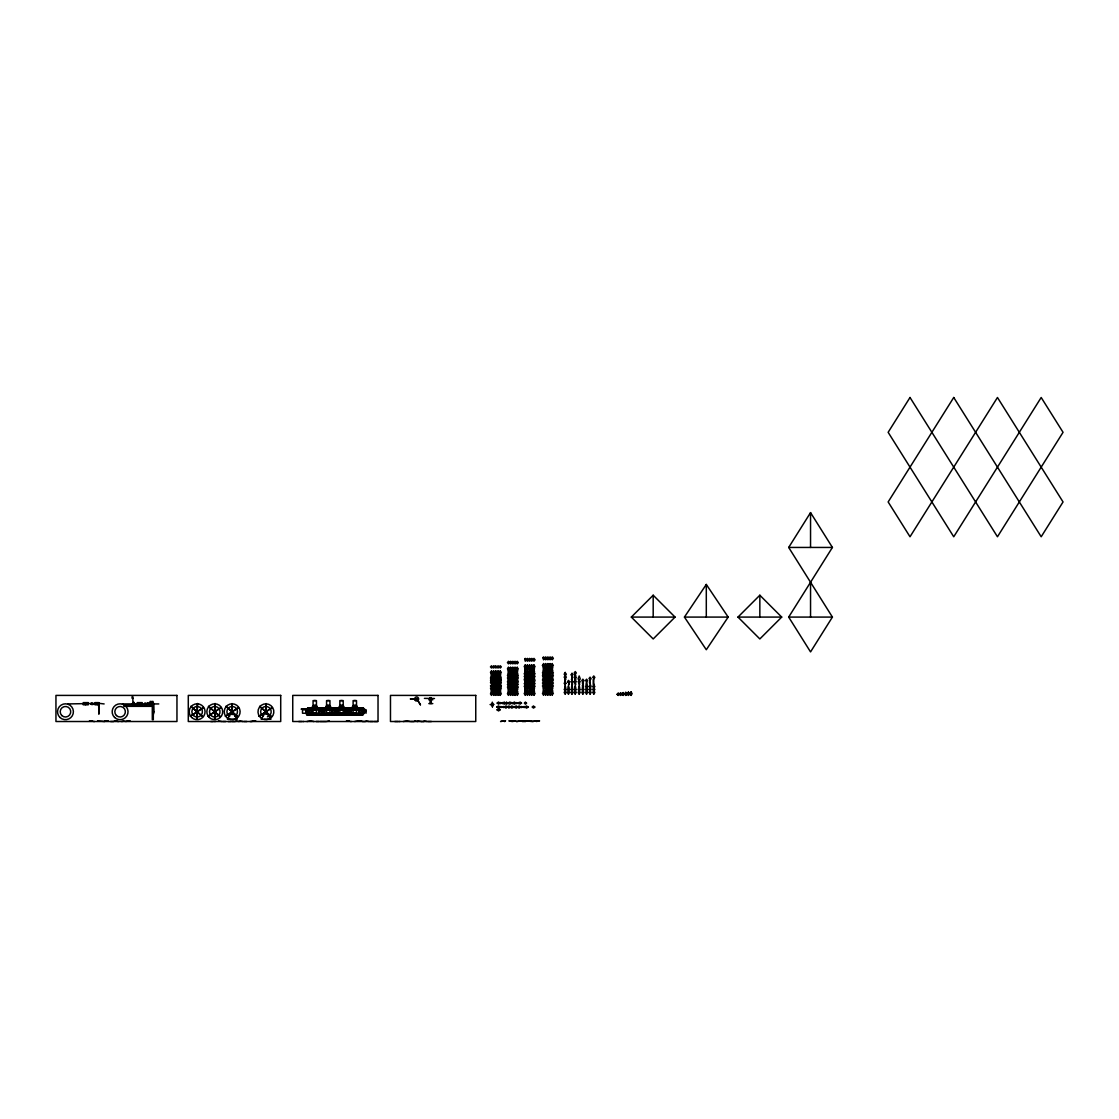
<?xml version="1.0" encoding="UTF-8"?>
<svg xmlns="http://www.w3.org/2000/svg" width="1119" height="1119" viewBox="0 0 1119 1119"><rect width="100%" height="100%" fill="white"/><g stroke="black" fill="none" stroke-linecap="round" stroke-linejoin="round"><path stroke-width="1.5" d="M85.953 704.41C84.708 700.508 86.317 706.257 85.114 704.187M139.931 704.41C138.518 700.578 140.379 706.201 139.092 704.187M324.076 711.936A2.616 2.616 0 0 0 320.719 708.914A2.616 2.616 0 0 0 319.782 713.335A2.616 2.616 0 0 0 324.076 711.936L324.132 711.25M337.574 711.936A2.616 2.616 0 0 0 334.217 708.914A2.616 2.616 0 0 0 333.28 713.335A2.616 2.616 0 0 0 337.574 711.936L337.63 711.25M97.129 703.753L97.912 703.851L97.367 704.522M349.785 708.341C356.388 714.663 340.833 716.957 345.911 708.803M492.71 705.054C491.059 703.208 491.982 703.25 492.542 705.208C488.485 703.627 494.808 706.844 491.521 703.795M631.046 691.92L629.955 693.654L631.046 695.403L632.123 693.654L631.046 691.92L631.046 695.403M788.685 547.443L810.548 512.614L832.41 547.443L788.685 617.087L810.548 651.915L832.41 617.087L788.685 547.443L832.41 547.443M628.43 692.129L627.339 693.766L628.43 695.403L629.521 693.766L628.43 692.129L628.43 695.403M684.436 617.087L706.299 584.44L728.161 617.087L706.299 649.733L684.436 617.087L728.161 617.087M625.815 692.353L624.724 693.878L625.815 695.403L626.906 693.878L625.815 692.353L625.815 695.403M545.862 675.33L543.023 670.561L544.114 667.609L542.477 665.399L543.568 663.931L546.282 667.609L545.191 670.561L548.198 675.54L550.562 676.547L548.464 679.387L553.359 686.003L551.723 688.213L552.814 691.15L550.086 695.277M545.736 663.497L543.023 667.609L544.114 670.561L542.477 672.757L543.848 675.54L546.212 676.547L544.114 679.387L550.632 688.213L549.555 691.15L552.268 695.277M547.918 663.497L545.191 667.609L546.282 670.561L542.477 675.708L545.191 679.387L542.477 683.066L546.282 688.213L545.191 691.15L547.918 695.277M550.086 663.497L547.373 667.609L548.464 670.561L545.275 674.869L547.639 675.876L549.555 679.387L543.023 688.213L544.114 691.15L542.477 693.36L543.568 695.277M552.268 663.497L549.555 667.609L550.632 670.561L547.639 675.54L545.862 676.086M545.61 675.33L543.694 676.086L542.477 680.114L548.464 688.213L547.373 691.15L550.086 694.829M545.61 676.086L547.373 679.387L542.477 686.003L544.114 688.213L543.023 691.15L545.736 695.277M549.961 675.33L548.198 675.876L546.282 679.387L552.814 688.213L551.723 691.15L553.359 693.36L552.268 694.829M550.226 675.33L547.373 670.561L548.464 667.609L545.736 663.931M549.961 676.086L551.723 679.387L545.191 688.213L546.282 691.15L543.568 694.829M550.226 676.086L551.989 675.54L553.359 672.757L551.723 670.561L552.814 667.609L550.086 663.931M545.736 694.829L548.464 691.15L547.373 688.213L553.359 680.114L552.143 676.086L549.625 674.869L552.814 670.561L551.723 667.609L553.359 665.399L552.268 663.931M547.918 694.829L550.632 691.15L549.555 688.213L553.359 683.066L550.632 679.387L553.359 675.708L549.555 670.561L550.632 667.609L547.918 663.931M565.249 672.309L564.172 674.211L566.34 677.149L564.717 679.359L565.375 682.926L566.34 683.303L565.375 683.681L564.717 687.262L566.34 689.458L564.172 692.409L565.249 694.312M565.249 680.1L565.794 679.359L564.172 677.149L566.34 674.211L565.249 672.743M565.249 681.835L564.172 683.303L565.249 684.786M568.396 682.212L569.067 684.045L567.976 687.262L569.613 689.458L567.431 692.409L568.522 694.312M572.131 682.212L573.096 681.835L571.459 679.625L572.55 676.855L570.914 674.645L572.466 673.806L572.005 673.176L571.879 674.267M568.648 682.212L569.613 681.835L568.522 680.366L567.431 681.835L568.984 682.674L568.522 684.786M571.879 682.212L572.55 684.045L571.459 687.262L573.096 689.458L570.914 692.409L572.005 694.312M565.249 693.878L566.34 692.409L564.172 689.458L565.794 687.262L565.249 686.52M568.522 693.878L569.613 692.409L567.431 689.458L569.067 687.262L568.522 686.52M575.264 694.312L574.173 692.409L576.355 689.458L574.718 687.262L575.809 684.045L574.173 681.835L575.809 679.625L574.173 677.429L575.809 675.219L574.802 673.848L576.355 673.009L575.264 671.54L574.173 673.009L575.138 673.386M572.005 693.878L573.096 692.409L570.914 689.458L572.55 687.262L572.005 686.52M579.18 694.312L578.089 692.409L580.271 689.458L578.635 687.262L579.726 684.045L578.719 682.674L580.271 681.835L578.089 678.897L579.18 675.946L580.271 678.897L578.089 681.835L579.055 682.212M575.264 693.878L576.355 692.409L574.173 689.458L575.809 687.262L575.264 686.52M579.18 693.878L580.271 692.409L578.089 689.458L579.726 687.262L579.18 686.52M590.063 680.1L591.154 678.618L590.063 677.149L588.972 678.618L589.937 679.009L589.517 682.576L591.154 686.52L588.972 689.458L591.154 692.409L590.063 694.312M590.063 683.303L590.063 681.835M582.887 693.878L583.978 692.409L581.796 689.458L583.433 687.262L582.342 685.779L583.433 682.842L581.796 680.632L582.887 679.163L583.978 680.632L582.342 682.842L583.433 685.779L582.342 687.262L583.978 689.458L581.796 692.409L582.887 694.312M590.063 685.052L588.972 686.52L591.154 689.458L588.972 692.409L590.063 693.878M593.769 680.366L593.643 677.806L592.678 677.429L593.769 675.946L594.86 677.429L593.224 679.625L593.224 684.31L594.86 686.52L592.678 689.458L594.86 692.409L593.769 694.312M593.769 682.702L593.769 681.233M586.58 693.878L587.671 692.409L585.489 689.458L587.671 686.52L586.034 684.31L586.706 681.009L587.671 680.632L586.58 679.163L585.489 680.632L586.454 681.009L587.125 684.31L585.489 686.52L587.671 689.458L585.489 692.409L586.58 694.312M525.287 664.728L524.196 666.588L525.818 668.7L524.741 671.54L531.273 680.03L524.741 688.507L525.818 691.346L524.196 693.458L525.287 695.319M527.455 664.728L524.741 668.7L525.818 671.54L524.196 673.652L525.566 676.324L527.93 677.289L525.818 680.03L527.734 683.401L529.511 683.933M529.637 664.728L526.909 668.7L528 671.54L524.196 676.491L526.909 680.03L524.811 682.758L527.175 683.723L530.182 688.507L529.091 691.346L531.805 695.319M531.805 664.728L529.091 668.7L530.182 671.54L524.196 679.317L525.412 683.191M533.987 664.728L531.273 668.7L532.35 671.54L529.357 676.324L527.581 676.855M527.329 676.855L529.091 680.03L524.196 686.395L525.818 688.507L524.741 691.346L527.455 695.319M525.161 683.191L524.196 683.555L528 688.507L526.909 691.346L529.637 695.319M525.287 694.885L528 691.346L526.909 688.507L529.763 683.933M527.455 694.885L530.182 691.346L529.091 688.507L535.078 680.73L533.861 676.855L531.945 676.128M529.637 694.885L532.35 691.346L531.273 688.507L535.078 683.555L532.35 680.03L535.078 676.491L531.273 671.54L532.35 668.7L529.637 665.162M531.805 694.885L534.532 691.346L533.441 688.507L535.078 686.395L530.182 680.03L535.078 673.652L533.441 671.54L534.532 668.7L531.805 665.162M533.987 695.319L535.078 693.458L533.441 691.346L534.532 688.507L528 680.03L529.916 676.645L532.28 675.68L529.091 671.54L530.182 668.7L527.455 665.162M622.164 693.99L623.255 692.577L624.332 693.99L623.255 695.403L622.164 693.99L623.255 693.99M508.516 667.106L507.439 668.84L509.061 670.799L507.984 673.414L514.502 681.247L507.984 689.094L509.061 691.696L507.439 693.654L508.516 695.403M510.698 667.106L507.984 670.799L509.061 673.414L507.439 675.372L512.334 681.247L507.439 687.136L509.061 689.094L507.984 691.696L510.698 695.403M512.88 667.106L510.152 670.799L511.243 673.414L507.439 677.988L510.152 681.247L507.439 684.52L511.243 689.094L510.152 691.696L512.88 695.403M515.048 667.106L512.334 670.799L513.425 673.414L510.418 677.834L508.655 678.324L507.439 681.905L513.425 689.094L512.334 691.696L515.048 695.403M517.23 667.106L514.502 670.799L515.593 673.414L512.754 677.652M514.922 677.652L513.159 678.142L511.243 681.247L517.775 689.094L516.684 691.696L518.321 693.654L517.23 695.403M515.174 677.652L512.334 673.414L513.425 670.799L510.698 667.539M512.754 684.856L515.593 689.094L514.502 691.696L517.23 694.969M513.006 684.856L515.523 683.765L513.425 681.247L515.174 678.324M508.516 694.969L511.243 691.696L510.152 689.094L513.341 685.262L510.977 684.366L509.061 681.247L510.977 678.142L513.341 677.247L510.152 673.414L511.243 670.799L508.516 667.539M510.698 694.969L513.425 691.696L512.334 689.094L518.321 681.905L517.104 678.324L514.586 677.247L517.775 673.414L516.684 670.799L518.321 668.84L517.23 667.539M512.88 694.969L515.593 691.696L514.502 689.094L517.356 684.856M515.048 694.969L517.775 691.696L516.684 689.094L518.321 687.136L516.768 685.262L518.321 684.52L515.593 681.247L518.321 677.988L514.502 673.414L515.593 670.799L512.88 667.539M619.506 694.088L620.597 692.787L621.688 694.088L620.597 695.403L619.506 694.088L620.597 694.088M493.591 666.602L491.549 668.029L490.458 666.896L491.549 665.763L493.717 668.029L495.899 665.763L495.773 666.602M493.843 666.602L493.717 665.763L495.899 668.029L498.081 665.763L500.249 668.029L501.34 666.896L500.249 665.763L498.081 668.029L496.025 666.602M491.549 670.757L490.458 672.323L492.094 674.03L491.003 676.296L497.535 683.08L491.003 689.877L492.094 692.129L490.458 693.836L491.549 695.403M493.717 670.757L491.003 674.03L492.094 676.296L490.458 677.988L491.828 680.114M495.899 670.757L493.171 674.03L494.262 676.296L490.458 680.254L491.423 680.548M498.081 670.757L495.353 674.03L496.444 676.296L493.437 680.114L491.828 680.38M500.249 670.757L497.535 674.03L498.626 676.296L495.437 679.611L498.542 680.898L496.444 683.08L498.207 685.611M495.773 679.96L493.997 680.38L492.094 683.08L498.626 689.877L497.535 692.129L500.249 695.403M496.025 679.96L493.171 676.296L494.262 674.03L491.549 671.19M496.179 680.114L497.801 680.38M496.179 680.38L494.262 683.08L496.179 685.779L497.955 686.199M491.423 686.199L494.262 689.877L493.171 692.129L495.899 695.403M491.675 686.199L493.437 685.779L495.353 683.08L492.164 679.765L491.073 680.898L493.171 683.08L491.423 685.611M497.801 680.114L500.794 676.296L499.703 674.03L501.34 672.323L500.249 671.19M497.955 685.611L496.179 686.045L493.171 689.877L494.262 692.129L491.549 694.969M500.123 686.199L501.34 688.171L499.703 689.877L500.794 692.129L498.081 695.403M500.375 686.199L501.34 685.905L500.375 685.611M493.717 695.403L496.444 692.129L495.353 689.877L498.207 686.199M495.899 694.969L498.626 692.129L497.535 689.877L500.725 686.562L497.605 685.262L499.703 683.08L497.605 680.898L500.725 679.611L497.535 676.296L498.626 674.03L495.899 671.19M500.249 694.969L501.34 693.836L499.703 692.129L500.794 689.877L497.605 686.562L500.725 685.262L498.626 683.08L501.34 680.254L500.375 679.96M631.326 617.087L653.188 595.224L675.051 617.087L653.188 638.949L631.326 617.087L675.051 617.087M617.115 694.312L618.206 693.221L619.283 694.312L618.206 695.403L617.115 694.312L619.283 694.312M737.981 617.087L759.843 595.224L781.705 617.087L759.843 638.949L737.981 617.087L781.705 617.087M496.99 703.11L498.556 702.019L500.263 703.655L502.529 702.564L504.221 704.201L506.347 702.83M506.613 702.83L506.487 702.019L507.131 703.571L509.886 702.019L512.628 703.725M506.781 702.984L509.886 704.201L511.845 702.984M506.781 703.236L506.487 704.201L504.221 702.019L502.529 703.655L500.263 702.564L498.556 704.201L497.423 703.11M511.663 702.494L514.404 704.201L516.111 702.564L518.363 703.655L520.069 702.019L521.636 703.11M512.432 703.236L514.404 702.019L516.111 703.655L518.363 702.564L520.069 704.201L521.202 703.11M306.452 708.719C320.971 706.802 302.592 723.266 306.522 708.803M332.791 708.719C341.868 704.998 336.805 720.72 331.658 711.964M345.841 708.719L349.674 708.271M360.094 708.537C355.101 722.748 374.767 707.809 360.262 708.719M151.792 704.438L152.59 704.131L151.96 703.655M496.654 707.026L498.556 705.935L500.766 707.572L503.718 706.481L505.914 708.117L508.026 706.565L508.865 708.117L511.803 705.935L516.223 708.117L519.16 705.935L521.37 707.572L524.307 706.481L526.517 708.117L528.42 707.026M497.088 709.852L498.556 708.775L500.039 709.852L498.556 710.943L497.088 709.852L500.039 709.852M508.488 706.9L508.865 705.935L511.803 708.117L516.223 705.935L519.16 708.117L521.37 706.481L524.307 707.572L526.517 705.935L527.986 707.026M508.488 707.152L505.914 705.935L503.718 707.572L500.766 706.481L498.556 708.117L497.088 707.026M533.959 706.9L535.05 707.026L534.42 707.488L533.581 705.935L532.112 707.026L533.581 708.117L533.959 707.152M417.163 698.816L415.918 698.732L416.17 700.27L418.002 699.571L410.281 698.941L417.121 699.193M492.29 702.145L492.598 706.047M788.685 617.087L832.41 617.087M542.477 665.399L544.645 665.399M131.93 696.927L133.021 696.927M431.263 697.697L430.06 697.697L430.116 703.599M131.93 698.116L133.021 698.116M430.06 698.242L431.263 698.242M430.06 698.676L432.158 698.816L430.493 698.242M428.815 699.809L432.801 699.809M150.044 701.431L151.149 701.431M152.016 701.431L153.107 701.431M133.231 702.452L134.322 702.452M147.218 702.732L148.309 702.732M98.64 703.082L98.864 714.174L98.682 702.62L95.017 702.62L95.017 704.802L98.682 704.802M132.588 703.18L132.546 704.033M153.499 703.082L153.499 714.174M98.864 703.319L104.137 703.935M153.499 703.319L153.709 712.915L152.618 712.915M428.815 703.599L432.801 703.599M95.017 703.823L97.409 703.921M132.546 703.739C135.833 705.865 131.916 702.256 134.182 704.802M149.638 703.823L152.072 703.655M67.811 703.921L99.171 703.403L98.864 712.915M122.433 703.921L158.772 703.935M95.017 704.159L97.409 704.257M133.021 704.355L132.811 698.116M149.638 704.257L152.044 704.257M123.929 704.802L153.317 704.802M123.929 706.327L152.31 706.327L152.31 719.685L153.317 719.685L153.317 702.62L149.638 702.62L149.638 704.802M339.84 706.257L343.211 706.257M353.114 706.257L356.499 706.257M319.992 709.124L301.109 709.124L319.992 709.334M323.433 709.124L345.743 709.124M349.17 709.124L361.185 709.124M323.433 709.334L345.743 709.334M349.17 709.334L361.185 709.334M319.684 709.852L302.508 709.852L302.508 713.237L307.655 713.237M323.125 709.852L333.434 709.852M336.861 709.852L366.067 709.852L366.067 713.237M152.618 711.726L153.709 711.726M311.096 713.237L319.684 713.237M323.125 713.237L333.434 713.237M336.861 713.237L347.17 713.237M350.611 713.237L359.199 713.237M89.422 720.86L92.681 720.86M97.577 720.86L104.64 721.517M104.85 720.86L108.319 720.86M114.376 720.86L117.159 720.86M122.964 720.86L126.223 721.517M126.909 720.86L130.182 720.86M218.429 720.86L221.688 721.517M235.899 720.86L239.144 721.517M239.83 720.86L242.907 721.517M252.307 720.86L255.775 720.86M310.187 720.86L306.928 721.517M310.592 720.86L313.949 721.517M329.308 720.86L326.496 721.517M346.442 720.86L349.45 720.86M357.954 720.86L354.709 721.517M358.374 720.86L361.717 720.86M366.081 720.86L369.172 721.517M406.645 720.86L403.386 721.517M407.05 720.86L410.407 721.517M414.771 720.86L417.723 721.517M418.044 720.86L421.401 721.517M424.171 720.86L427.262 721.517M512.11 720.86L508.851 720.86L512.11 721.517M512.516 720.86L515.873 720.86L512.516 721.517M522.237 720.86L525.706 720.86M531.945 720.86L525.972 720.86L531.945 721.517M536.323 720.86L539.582 720.86L536.323 721.517M522.237 721.517L525.706 721.517M355.674 706.746C350.401 706.341 357.59 711.558 355.632 706.257M342.4 706.746C337.127 706.341 344.302 711.558 342.344 706.257M525.79 702.984L525.496 702.019L524.363 703.11L525.496 704.201L526.629 703.11L525.79 703.236M498.081 671.19L500.794 674.03L499.703 676.296L501.34 677.988L500.123 679.96M493.717 671.19L496.444 674.03L495.353 676.296L498.361 680.114M499.969 680.114L498.361 680.38M499.969 680.38L501.34 682.52L500.123 685.611M491.675 680.548L490.458 682.52L492.01 685.262L490.458 685.905L492.01 686.562L490.458 688.171L492.094 689.877L491.003 692.129L493.717 694.969M491.675 685.611L493.437 686.045L496.444 689.877L495.353 692.129L498.081 694.969M517.356 662.238L518.321 662.574L517.23 663.889L515.048 661.273L512.88 663.889L510.698 661.273L508.516 663.889L507.439 662.574L508.516 661.273L510.698 663.889L512.88 661.273L515.048 663.889L517.691 661.833L517.23 661.273L517.104 662.238M515.048 667.539L517.775 670.799L516.684 673.414L518.321 675.372L516.95 677.834L514.586 678.729L516.684 681.247L514.586 683.765L517.104 684.856M514.922 678.324L513.006 677.652M332.791 708.733L331.588 711.964M319.293 708.733C315.124 722.594 333.952 707.837 319.544 708.551M533.987 665.162L535.078 666.588L533.441 668.7L534.532 671.54L531.679 676.128M525.287 665.162L528 668.7L526.909 671.54L533.441 680.03L531.525 683.401L529.161 684.366L532.35 688.507L531.273 691.346L533.987 694.885M593.769 683.583L594.315 684.31L592.678 686.52L594.86 689.458L592.678 692.409L593.769 693.878M575.39 673.386L574.718 675.219L576.355 677.429L574.718 679.625L576.355 681.835L575.39 682.212L575.264 684.786M579.306 682.212L579.18 684.786M572.131 674.267L573.096 674.645L572.131 675.023L572.005 677.582M572.005 678.897L571.879 681.457L570.914 681.835L572.466 682.674L572.005 684.786M810.548 512.614L810.548 547.443M810.548 582.258L810.548 617.087M759.843 595.224L759.843 617.087M706.299 584.44L706.299 617.087M653.188 595.224L653.188 617.087M623.255 692.577L623.255 695.403M620.597 692.787L620.597 695.403M618.206 693.221L618.206 695.403M543.568 663.497L543.568 665.399M498.556 708.775L498.556 709.852M494.011 704.452L490.094 704.564M434.48 698.522L424.423 698.382M431.221 697.697L431.263 703.599M431.402 721.517L428.185 721.517M423.961 721.517L421.667 721.517M414.114 721.517L411.065 721.517M400.029 721.517L399.203 721.517M398.364 721.517L394.797 721.517M377.495 721.517L374.278 721.517M373.312 721.517L372.613 721.517M372.137 721.517L370.081 721.517M365.437 721.517L362.388 721.517M356.499 713.237L356.499 700.592L353.114 700.592L353.114 713.237M355.632 700.592L354.108 700.592M355.632 713.237L354.108 713.237M351.338 721.517L350.513 721.517M343.211 713.237L343.211 700.592L339.84 700.592L339.84 713.237M342.344 700.592L340.819 700.592M342.344 713.237L340.819 713.237M329.937 713.237L329.937 700.592L326.566 700.592L326.566 713.237M329.07 700.592L327.545 700.592M329.07 713.237L327.545 713.237M325.797 721.517L322.734 721.517M322.258 721.517L320.202 721.517M319.265 721.517L316.201 721.517M316.439 713.237L316.439 700.592L313.068 700.592L313.068 713.237M315.572 700.592L314.061 700.592M315.572 713.237L314.061 713.237M303.571 721.517L302.745 721.517M301.766 721.517L298.717 721.517M266.224 714.006L266.224 703.557L265.79 714.006M252.083 721.517L250.027 721.517M246.879 721.517L243.83 721.517M235.242 721.517L232.192 721.517M232.486 714.006L232.053 703.557L232.053 714.663M231.255 721.517L228.192 721.517M225.66 721.517L222.611 721.517M215.338 721.517L214.512 721.517M213.267 721.517L210.75 721.517M142.225 704.802L142.225 702.62L137.231 702.62L137.231 704.802M134.728 704.802L132.755 704.802M134.476 704.802L134.476 703.641L133.063 703.641L133.063 704.802M133.357 703.697L133.371 704.802M122.321 721.517L121.579 721.517M118.432 721.517L117.775 721.517M113.634 721.517L110.585 721.517M94.486 721.517L93.646 721.517M329.629 706.187A2.042 2.042 0 0 1 328.371 709.726M327.349 709.516A2.042 2.042 0 0 1 326.552 708.803M326.454 706.774A2.042 2.042 0 0 1 327.154 705.991M316.131 706.187A2.042 2.042 0 0 1 314.887 709.726M313.852 709.516A2.042 2.042 0 0 1 313.068 708.803M312.733 707.809A2.042 2.042 0 0 1 312.774 707.278M312.956 706.774A2.042 2.042 0 0 1 313.656 705.991M360.584 710.047A2.042 2.042 0 0 1 360.989 709.698M363.018 709.586A2.042 2.042 0 0 1 363.465 709.894M307.319 712.915A2.042 2.042 0 0 1 306.746 712.02M309.613 709.572A2.042 2.042 0 0 1 310.047 709.88M322.16 713.335A2.042 2.042 0 0 1 321.111 713.39M335.658 713.335A2.042 2.042 0 0 1 334.595 713.39M341.966 705.697A2.042 2.042 0 0 1 341.645 709.726M340.624 709.516A2.042 2.042 0 0 1 339.84 708.803M339.603 708.327A2.042 2.042 0 0 1 339.547 707.278M339.728 706.774A2.042 2.042 0 0 1 340.917 705.753M348.708 713.335A2.042 2.042 0 0 1 347.659 713.39M346.372 712.509A2.042 2.042 0 0 1 346.149 712.02M346.093 710.971A2.042 2.042 0 0 1 346.261 710.467M355.241 705.697A2.042 2.042 0 0 1 355.45 709.628M354.401 709.684A2.042 2.042 0 0 1 354.191 705.753M262.07 718.692A7.945 7.945 0 0 1 261.245 705.334A7.945 7.945 0 0 1 273.707 710.229A7.945 7.945 0 0 1 264 719.461M263.371 716.37A5.273 5.273 0 0 1 262.126 708.089A5.273 5.273 0 0 1 270.434 709.026A5.273 5.273 0 0 1 267.371 716.817M229.633 716.37A5.273 5.273 0 0 1 228.08 708.439A5.273 5.273 0 0 1 236.151 708.285A5.273 5.273 0 0 1 234.906 716.272M492.486 702.956L492.402 706.872L492.486 702.956M306.13 710.859L306.074 711.53A2.616 2.616 0 0 0 311.236 711.936L311.292 711.25A2.616 2.616 0 0 0 306.13 710.859M308.033 711.25L309.334 711.53L308.033 711.25M313.516 707.432C315.348 712.23 317.139 703.781 313.516 707.432M314.299 707.6L315.25 707.795L314.299 707.6M320.873 711.25L322.174 711.53L320.873 711.25M327.014 707.432C328.846 712.23 330.637 703.781 327.014 707.432M327.783 707.6L328.748 707.795L327.783 707.6M334.371 711.25L335.672 711.53L334.371 711.25M341.071 707.6L342.022 707.795L341.071 707.6M345.519 710.859L345.477 711.53A2.616 2.616 0 0 0 350.639 711.936L350.681 711.25A2.616 2.616 0 0 0 345.519 710.859M347.436 711.25L348.722 711.53L347.436 711.25M354.345 707.6L355.296 707.795L354.345 707.6M361.451 711.264L362.752 711.544L361.451 711.264M364.71 711.264L364.654 711.95A2.616 2.616 0 0 1 360.528 713.488A2.616 2.616 0 0 1 360.877 709.096A2.616 2.616 0 0 1 364.71 711.264M83.589 703.543L84.429 703.767L83.589 703.543M86.848 703.543L87.688 703.767L86.848 703.543M91.059 703.375L91.898 703.599L91.059 703.375M91.059 704.243L91.898 704.466L91.059 704.243M92.136 703.375L92.975 703.599L92.136 703.375M92.136 704.243L92.975 704.466L92.136 704.243M137.567 703.543L138.406 703.767L137.567 703.543M140.826 703.543L141.665 703.767L140.826 703.543M144.589 703.375L145.428 703.599L144.589 703.375M144.589 704.243L145.428 704.466L144.589 704.243M145.68 704.243L146.519 704.466L145.68 704.243M145.68 703.375L146.323 703.977L145.68 703.375M308.215 710.579L308.215 712.16L309.124 712.16L309.124 710.579L308.215 710.579M314.299 706.886L314.299 708.467L315.222 708.467L315.222 706.886L314.299 706.886M321.055 710.579L321.055 712.16L321.964 712.16L321.964 710.579L321.055 710.579M327.797 706.886L327.797 708.467L328.706 708.467L328.706 706.886L327.797 706.886M334.553 710.579L334.553 712.16L335.462 712.16L335.462 710.579L334.553 710.579M341.071 706.886L341.071 708.467L341.98 708.467L341.98 706.886L341.071 706.886M347.603 710.579L347.603 712.16L348.527 712.16L348.527 710.579L347.603 710.579M354.345 706.886L354.345 708.467L355.269 708.467L355.269 706.886L354.345 706.886M361.633 710.593L361.633 712.174L362.542 712.174L362.542 710.593L361.633 710.593M910.013 397.483L888.15 432.312L953.738 536.77L1041.188 397.483L1063.05 432.312L997.463 536.77L910.013 397.483M953.738 397.483L888.15 501.955L910.013 536.77L997.463 397.483L1063.05 501.955L1041.188 536.77L953.738 397.483M232.053 711.838L227.395 719.223L237.186 719.223L232.053 711.838M265.79 711.838L261.133 719.223L270.924 719.223L265.79 711.838M542.939 657.72L543.568 659.818L545.736 656.867L547.918 659.818L550.086 656.867L552.268 659.818L553.359 658.35L552.268 656.867L550.086 659.818L547.918 656.867L545.736 659.818L543.568 656.867L542.939 657.72M524.657 659.189L525.287 661.203L527.455 658.378L529.637 661.203L531.805 658.378L533.987 661.203L535.078 659.79L533.987 658.378L531.805 661.203L529.161 658.979L529.637 658.378L530.098 658.979L527.455 661.203L525.287 658.378L524.657 659.189M190.887 706.411L202.721 716.692L190.887 706.411M208.512 706.411L220.345 716.692L208.512 706.411M225.926 706.411L237.76 716.692L225.926 706.411M259.664 706.411L271.497 716.692L259.664 706.411M203.448 707.586L190.398 716.272L203.448 707.586M221.072 707.586L208.036 716.272L221.072 707.586M238.487 707.586L225.451 716.272L238.487 707.586M272.225 707.586L259.174 716.272L272.225 707.586M420.422 704.802L416.981 699.039L420.422 704.802M176.956 695.403L55.95 695.403L55.95 721.517L176.956 721.517L176.956 695.403M280.715 695.403L188.286 695.403L188.286 721.517L280.715 721.517L280.715 695.403M378.026 695.403L292.744 695.403L292.744 721.517L378.026 721.517L378.026 695.403M475.757 695.403L390.475 695.403L390.475 721.517L475.757 721.517L475.757 695.403M88.261 702.62L83.254 702.62L83.254 704.802L88.261 704.802L88.261 702.62M197.448 703.557L197.014 719.223L197.448 703.557M215.086 703.557L214.652 719.223L215.086 703.557M492.472 704.341L491.591 704.662L492.472 704.341M363.437 707.837L307.725 708.061L363.437 707.837M362.906 714.887L307.193 715.111L362.906 714.887M503.634 720.86L500.557 721.517L503.606 720.86M505.494 720.86L504.669 721.517L505.494 720.86M521.594 720.86L516.53 721.517L521.594 720.86M535.665 720.86L532.616 721.517L535.665 720.86M326.524 709.642A2.616 2.616 0 0 0 330.818 708.243A2.616 2.616 0 0 0 327.461 705.208A2.616 2.616 0 0 0 326.524 709.642M313.026 709.642A2.616 2.616 0 0 0 317.334 708.243A2.616 2.616 0 0 0 313.963 705.208A2.616 2.616 0 0 0 313.026 709.642M360.234 713.488A2.797 2.797 0 0 0 364.836 711.978A2.797 2.797 0 0 0 361.241 708.747A2.797 2.797 0 0 0 360.234 713.488M306.816 713.474A2.797 2.797 0 0 0 311.418 711.978A2.797 2.797 0 0 0 307.823 708.733A2.797 2.797 0 0 0 306.816 713.474M319.656 713.474A2.797 2.797 0 0 0 324.258 711.978A2.797 2.797 0 0 0 320.663 708.733A2.797 2.797 0 0 0 319.656 713.474M333.154 713.474A2.797 2.797 0 0 0 337.756 711.978A2.797 2.797 0 0 0 334.161 708.733A2.797 2.797 0 0 0 333.154 713.474M339.798 709.642A2.616 2.616 0 0 0 344.092 708.243A2.616 2.616 0 0 0 340.736 705.208A2.616 2.616 0 0 0 339.798 709.642M346.205 713.474A2.797 2.797 0 0 0 350.82 711.978A2.797 2.797 0 0 0 347.212 708.733A2.797 2.797 0 0 0 346.205 713.474M353.072 709.642A2.616 2.616 0 0 0 357.381 708.243A2.616 2.616 0 0 0 354.01 705.208A2.616 2.616 0 0 0 353.072 709.642M415.373 700.508A2 2 0 0 0 418.632 699.333A2 2 0 0 0 415.988 697.109A2 2 0 0 0 415.373 700.508M226.667 717.461A7.945 7.945 0 0 0 239.886 713.656A7.945 7.945 0 0 0 229.982 704.117A7.945 7.945 0 0 0 226.667 717.461M191.629 717.461A7.945 7.945 0 0 0 204.847 713.656A7.945 7.945 0 0 0 194.944 704.117A7.945 7.945 0 0 0 191.629 717.461M193.475 715.545A5.273 5.273 0 0 0 202.259 713.027A5.273 5.273 0 0 0 195.685 706.676A5.273 5.273 0 0 0 193.475 715.545M209.267 717.461A7.945 7.945 0 0 0 222.471 713.656A7.945 7.945 0 0 0 212.568 704.117A7.945 7.945 0 0 0 209.267 717.461M211.113 715.545A5.273 5.273 0 0 0 219.883 713.027A5.273 5.273 0 0 0 213.309 706.676A5.273 5.273 0 0 0 211.113 715.545M114.586 717.461A7.945 7.945 0 0 0 127.804 713.656A7.945 7.945 0 0 0 117.901 704.117A7.945 7.945 0 0 0 114.586 717.461M116.432 715.545A5.273 5.273 0 0 0 125.216 713.027A5.273 5.273 0 0 0 118.628 706.676A5.273 5.273 0 0 0 116.432 715.545M59.95 717.461A7.945 7.945 0 0 0 73.169 713.656A7.945 7.945 0 0 0 63.265 704.117A7.945 7.945 0 0 0 59.95 717.461M61.811 715.545A5.273 5.273 0 0 0 70.581 713.027A5.273 5.273 0 0 0 64.007 706.676A5.273 5.273 0 0 0 61.811 715.545"/></g></svg>
